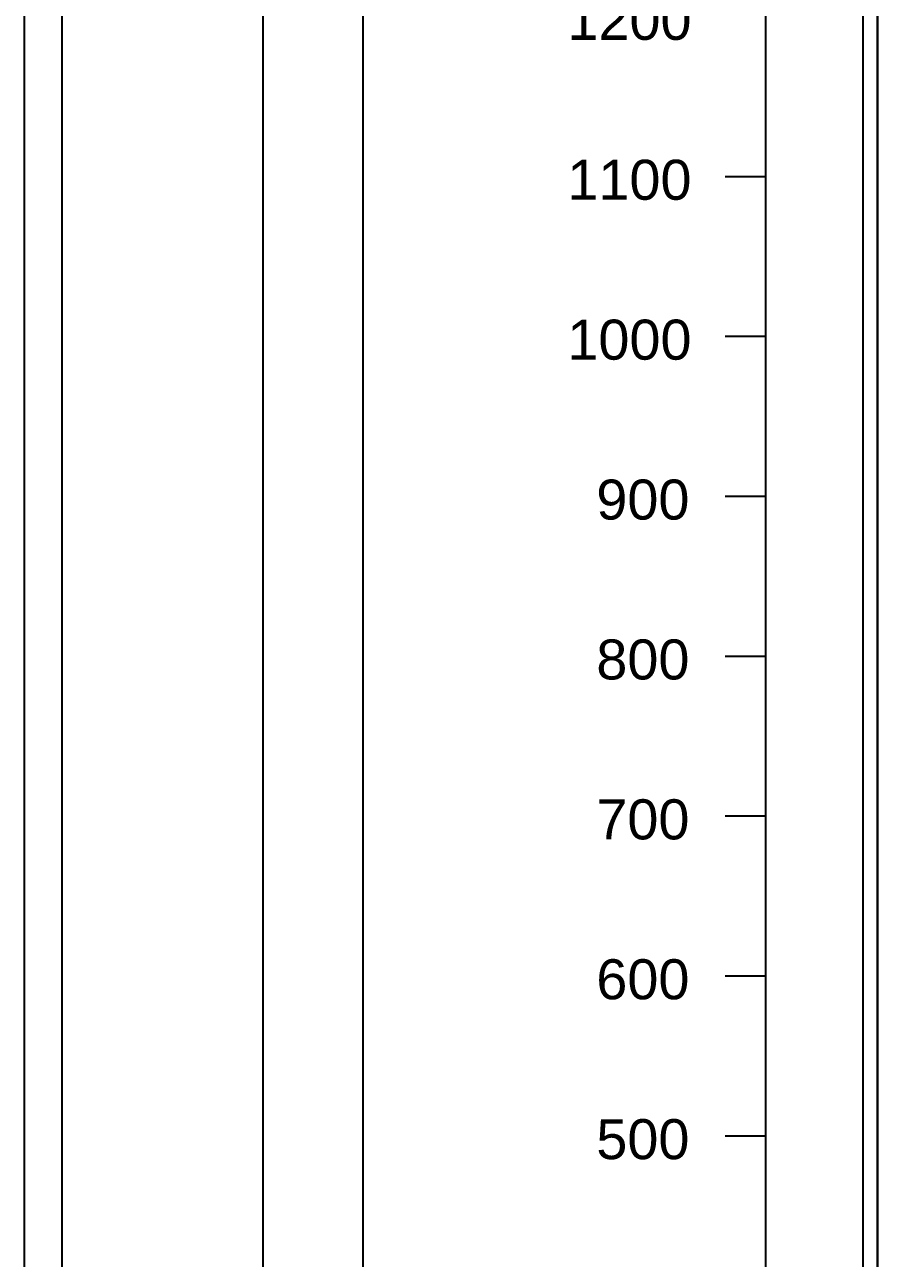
# Model space of a CAD drawing. Header units: inches. Extents: x 0 to 420, y 0 to 297.
# Drawn here: x 0.5 to 43.1, y 97 to 158.7 of the extents above; entities that cross this region are included whole.
import ezdxf
from ezdxf.enums import TextEntityAlignment as Align

# ---------------------------------------------------------------- set-up
doc = ezdxf.new("R2010")
doc.units = ezdxf.units.IN
doc.layers.add('Default', color=7, linetype='Continuous')
doc.layers.add('DV1_Default', color=7, linetype='Continuous')
doc.styles.add('SEACAD_arial_ttf', font='arial.ttf', dxfattribs={"height": 0.2})

# ---------------------------------------------------------------- blocks, each defined once
blk = doc.blocks.new('SE')
at = {"layer": 'DV1_Default', "color": 7, "linetype": 'Continuous', "ltscale": 25.4}
for p, q in [((37.567, 63.096), (37.567, 239.096)), ((42.425, 238.772), (42.425, 63.492)), ((43.145, 63.492), (43.145, 238.772)), ((43.145, 63.492), (43.145, 238.772)), ((43.145, 238.772), (43.145, 63.492)), ((37.567, 151.096), (35.527, 151.096)), ((37.567, 143.096), (35.527, 143.096)), ((37.567, 135.096), (35.527, 135.096)), ((37.567, 127.096), (35.527, 127.096)), ((37.567, 119.096), (35.527, 119.096)), ((37.567, 111.096), (35.527, 111.096)), ((37.567, 103.096), (35.527, 103.096))]:
    blk.add_line(p, q, dxfattribs=at)
at = {"layer": 'DV1_Default', "color": 7, "linetype": 'Continuous', "ltscale": 25.4, "style": 'SEACAD_arial_ttf'}
for s, p in [('1200', (27.633, 159.944)), ('1100', (27.633, 151.944)), ('1000', (27.633, 143.944)), ('900', (29.083, 135.944)), ('800', (29.083, 127.944)), ('700', (29.083, 119.944)), ('600', (29.083, 111.944)), ('500', (29.083, 103.944))]:
    blk.add_text(s, height=2, dxfattribs=at).set_placement(p, align=Align.TOP_LEFT)

msp = doc.modelspace()

# ---------------------------------------------------------------- linework, layer by layer
at = {"layer": 'Default', "color": 7, "linetype": 'Continuous', "ltscale": 25.4}
for p, q in [((0.479, 0.423), (0.479, 297.366)), ((2.354, 2.339), (2.354, 295.368)), ((12.419, 22.378), (12.419, 295.368)), ((17.405, 295.368), (17.405, 2.289))]:
    msp.add_line(p, q, dxfattribs=at)

# ---------------------------------------------------------------- block references
at = {"layer": 'Default'}
msp.add_blockref('SE', (0, 0), dxfattribs=at)

doc.saveas('drawing.dxf')
